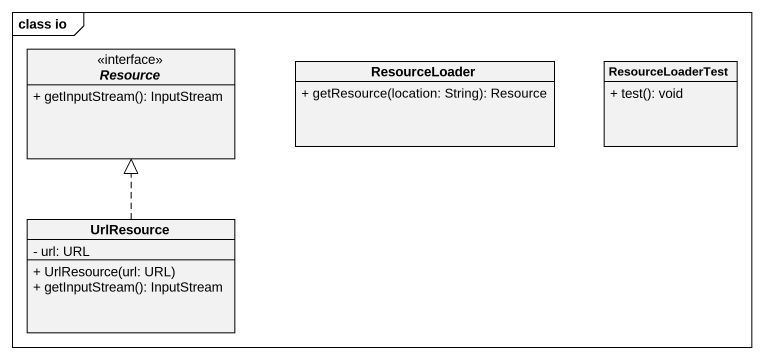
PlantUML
@startuml
mainframe class io
hide circle
hide empty members
skinparam classAttributeIconSize 0
interface Resource <<interface>> {
  + getInputStream(): InputStream
}
class ResourceLoader {
  + getResource(location: String): Resource
}
class ResourceLoaderTest {
  + test(): void
}
class UrlResource {
  - url: URL
  + UrlResource(url: URL)
  + getInputStream(): InputStream
}
UrlResource .up.|> Resource
@enduml
